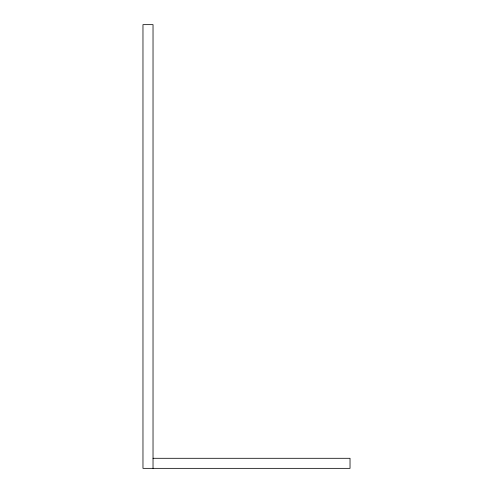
<?xml version="1.0" encoding="UTF-8"?>
<svg xmlns="http://www.w3.org/2000/svg" width="493" height="493" viewBox="0 0 493 493"><rect width="100%" height="100%" fill="white"/><g stroke="black" fill="none" stroke-linecap="round" stroke-linejoin="round"><path stroke-width="0.74" d="M153.027 458.293L350.03 458.293L350.03 468.35L142.97 468.35L142.97 24.65L153.027 24.65L153.027 468.35"/></g></svg>
